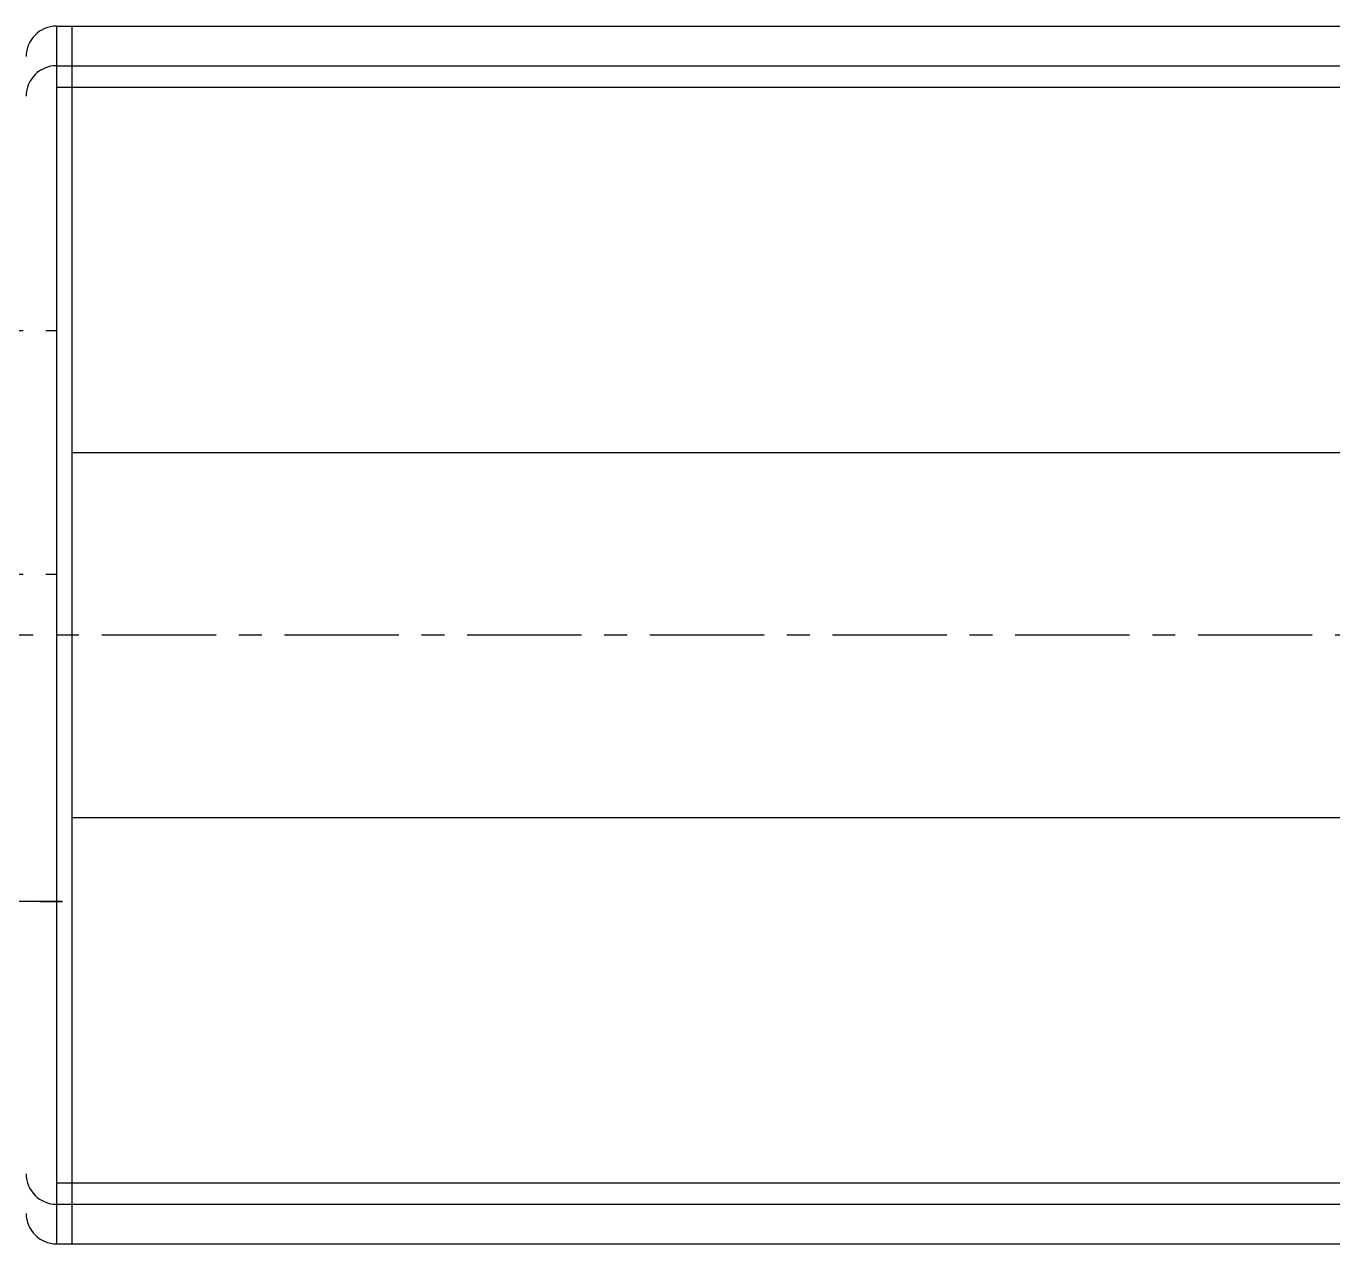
# Model space of a CAD drawing. Extents: x -684 to 558, y -64 to 438.
# Drawn here: x -509 to -423.1, y -9.9 to 70.1 of the extents above; entities that cross this region are included whole.
import ezdxf

# ---------------------------------------------------------------- set-up
doc = ezdxf.new("R2010")
doc.units = 0
doc.linetypes.add('CENTER', pattern=[12, 7.5, -1.5, 1.5, -1.5])
doc.linetypes.add('CONTINOUS', pattern=[0])
doc.layers.get('0').update_dxf_attribs({"linetype": 'CONTINUOUS'})
doc.layers.add('CENTER', color=1, linetype='CENTER')

msp = doc.modelspace()

# ---------------------------------------------------------------- linework, layer by layer
at = {"color": 7, "linetype": 'CONTINOUS'}
for p, q in [((-506.957, 70.061), (544.043, 70.061)), ((-506.957, 70.061), (-506.957, -9.939)), ((-505.957, 70.061), (-505.957, -9.939)), ((-506.957, 67.463), (544.043, 67.463)), ((-506.957, 66.061), (544.043, 66.061)), ((-505.957, 42.061), (543.043, 42.061)), ((-505.957, 18.061), (543.043, 18.061)), ((-506.957, -5.939), (544.043, -5.939)), ((-506.957, -7.341), (544.043, -7.341)), ((-506.957, -9.939), (544.043, -9.939))]:
    msp.add_line(p, q, dxfattribs=at)
for centre, start, end in [((-506.957, 68.061), 90, 180), ((-506.957, 65.463), 90, 180), ((-506.957, -5.341), 180, 270), ((-506.957, -7.939), 180, 270)]:
    msp.add_arc(centre, 2, start, end, dxfattribs=at)
at = {"layer": 'CENTER', "color": 1, "linetype": 'CENTER'}
for p, q in [((-531.653, 50.061), (-507.01, 50.061)), ((-531.653, 34.061), (-507.01, 34.061)), ((-551.985, 30.061), (553.971, 30.061)), ((-541.067, 12.561), (-505.957, 12.561)), ((-506.618, 12.561), (-514.727, 12.561))]:
    msp.add_line(p, q, dxfattribs=at)

doc.saveas('drawing.dxf')
